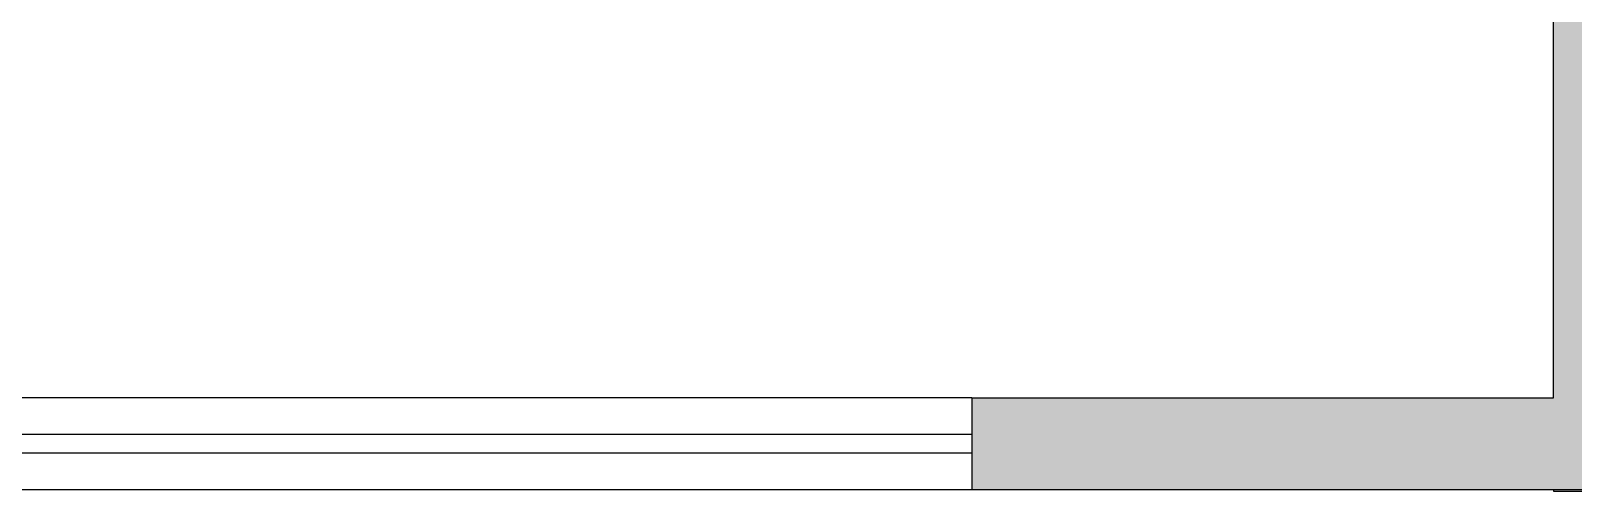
# Model space of a CAD drawing. Header units: centimetres. Extents: x 0 to 1814864, y -139216 to 99734.
# Drawn here: x 907936.5 to 908188.5, y 9877 to 9952.2 of the extents above; entities that cross this region are included whole.
import ezdxf

# ---------------------------------------------------------------- set-up
doc = ezdxf.new("R2010")
doc.units = ezdxf.units.CM
doc.header["$LTSCALE"] = 4
doc.layers.add('0.2', color=2, linetype='Continuous')
doc.layers.add('0.6', color=6, linetype='Continuous')

msp = doc.modelspace()

# ---------------------------------------------------------------- hatches: boundary and pattern name
at = {"layer": '0.2', "true_color": 0x000000}
h = msp.add_hatch(color=18, dxfattribs=at)
h.dxf.hatch_style = 1
h.paths.add_polyline_path([(908915.235, 10792.013), (909057.735, 10792.013), (909057.735, 10807.013), (908900.235, 10807.013), (908750.235, 10807.013), (908750.235, 10792.013), (908900.235, 10792.013), (908900.235, 9892.013), (908830.235, 9892.013), (908830.235, 9877.013), (908915.235, 9877.013), (908977.735, 9877.013), (908977.735, 9892.013), (908915.235, 9892.013)])
h.paths.add_polyline_path([(908200.235, 10308.853), (908200.235, 10792.013), (908350.235, 10792.013), (908350.235, 10807.013), (908185.235, 10807.013), (908085.235, 10807.013), (908085.235, 10792.013), (908185.235, 10792.013), (908185.235, 9892.264), (908090.235, 9892.264), (908090.235, 9877.264), (908200.235, 9877.264), (908270.235, 9877.013), (908270.235, 9892.013), (908200.235, 9892.013)])
h.paths.add_polyline_path([(907850.235, 9892.264), (907700.235, 9892.264), (907700.235, 9877.264), (907850.235, 9877.264)])
h.paths.add_polyline_path([(907460.235, 9892.264), (907310.235, 9892.264), (907310.235, 9877.264), (907460.235, 9877.264)])
h.paths.add_polyline_path([(907785.235, 10807.013), (907485.235, 10807.013), (907485.235, 10792.013), (907785.235, 10792.013)])

# ---------------------------------------------------------------- linework, layer by layer
at = {"layer": '0.2'}
for p, q in [((908090.235, 9892.264), (907850.235, 9892.264)), ((908090.235, 9886.264), (907850.235, 9886.264)), ((907850.235, 9883.264), (908090.235, 9883.264)), ((907850.235, 9877.264), (908090.235, 9877.264))]:
    msp.add_line(p, q, dxfattribs=at)
at = {"layer": '0.6'}
msp.add_line((908090.235, 9892.264), (908090.235, 9877.264), dxfattribs=at)
for points in [[(908090.235, 9892.264), (908185.235, 9892.264), (908185.235, 10792.013), (908085.235, 10792.013)], [(908090.235, 9877.264), (908200.235, 9877.264)], [(908185.235, 9877.264), (908185.235, 9877.013), (908270.235, 9877.013)]]:
    msp.add_lwpolyline(points, dxfattribs=at)

doc.saveas('drawing.dxf')
